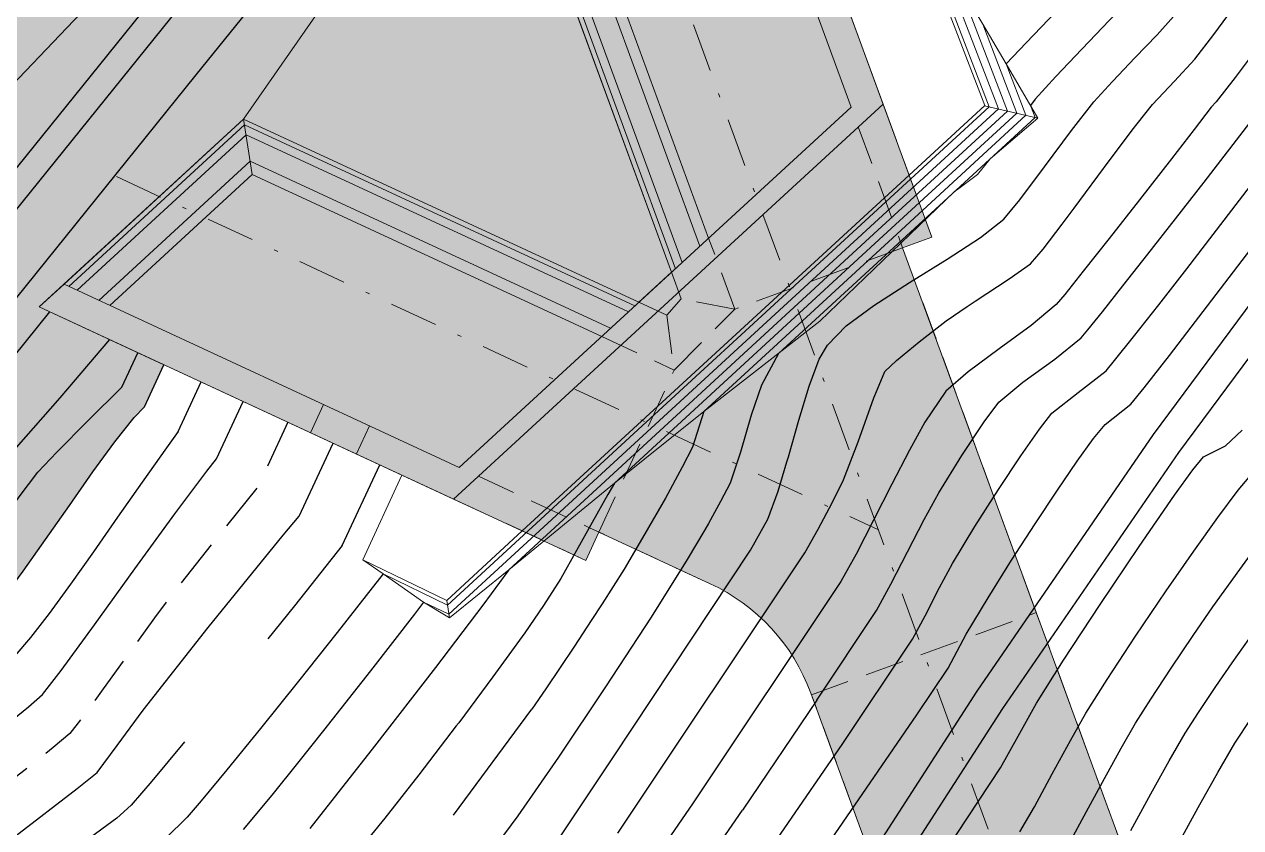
# Model space of a CAD drawing. Header units: millimetres. Extents: x -335 to 64136, y 248 to 109842.
# Drawn here: x -16.48 to 14.81, y 576.85 to 597.53 of the extents above; entities that cross this region are included whole.
import ezdxf

# ---------------------------------------------------------------- set-up
doc = ezdxf.new("R2010")
doc.units = ezdxf.units.MM
doc.header["$MEASUREMENT"] = 0
for name, pattern in [('NASCOSTA', [9.524999999999999, 6.35, -3.175]), ('TRATTEGGIATA', [0.75, 0.5, -0.25]), ('TRATTEGGIATA2', [0.375, 0.25, -0.125]), ('TRATTOPUNTO2', [0.5, 0.25, -0.125, 0, -0.125])]:
    doc.linetypes.add(name, pattern=pattern)
for name, color, linetype in [('colore lago', 131, 'Continuous'), ('curve livello 1m', 2, 'Continuous'), ('curve livello 5m', 7, 'Continuous'), ('curve livello di scavo 1 m', 2, 'Continuous'), ('LIN010CO', 2, 'Continuous'), ('LIN010TR', 2, 'NASCOSTA'), ('LIN018CO', 6, 'Continuous'), ('LIN025CO', 7, 'Continuous'), ('Strade', 7, 'Continuous'), ('TRATTCOLO-30', 253, 'Continuous'), ('TRATTCOLO-32', 255, 'Continuous')]:
    doc.layers.add(name, color=color, linetype=linetype)
doc.layers.add('Colori bordi', color=5, linetype='Continuous', plot=False)
doc.layers.add('no_plot', color=5, linetype='Continuous', plot=False)

# ---------------------------------------------------------------- blocks, each defined once
blk = doc.blocks.new('CONTORNO')
at = {"layer": 'Colori bordi', "lineweight": 0, "ltscale": 2, "flags": 128}
blk.add_lwpolyline([(-31.83024715010106, 118.9179519399622, 0.2781912939660241), (-69.07859010582615, 126.1408358634362), (-85.83009494427824, 120.004657439742), (-86.10525989600865, 120.7558459975553), (-102.9903825197835, 114.570722563818), (-98.15326363751956, 109.3137276651105), (-85.19983467704878, 114.0586477225297), (-84.42731888311391, 113.2190753062459), (-89.14397352362721, 103.0495060201356), (-84.30685464142152, 97.792511121399), (-77.78470810041472, 111.8548977488535), (-78.51044962687592, 112.1914972687373), (-77.18376179884945, 115.0519661426079, -0.1989123673796902), (-74.36765820678556, 117.6431476297439), (-67.47359293616319, 120.1632371078013, -0.2816447292015362), (-36.07444336033222, 114.4500518008281, 0.1755066773411139)], format="xyb", dxfattribs=at)

msp = doc.modelspace()

# ---------------------------------------------------------------- hatches: boundary and pattern name
at = {"layer": 'colore lago', "linetype": 'Continuous', "lineweight": 0}
msp.add_hatch(color=256, dxfattribs=at).paths.add_polyline_path([(-26.73370956759089, 576.8685119284216), (-27.30585705186303, 576.2745351561769), (-28.35532905192002, 575.7555968302347), (-28.58868455275723, 576.5970420441897), (-34.21806672951851, 572.1988866633344), (-30.53147881839021, 558.9054801112668), (-31.43052363158557, 558.2030693211289), (-41.18732241555762, 563.7232004753475), (-46.81662176417075, 559.325037465054), (-45.40270517452217, 558.5250374660116), (-46.96419451468745, 558.5250374660407), (-48.93714481897831, 557.4798288705513), (-49.8721058743692, 556.9845151622592), (-50.64522729298977, 556.5749391327133), (-51.14210203713509, 556.3117101237019), (-51.74524641718079, 555.992182718999), (-52.2824951897789, 555.2098279720537), (-52.85073892785357, 554.3148620821755), (-53.30220074747984, 553.5384914334734), (-53.54947731515921, 553.023973443547), (-53.6369404265576, 552.320548589794), (-53.72317907244786, 551.5535862948761), (-53.90602198628829, 551.0318793408385), (-54.22497215894754, 550.2588156495492), (-54.58434453865692, 549.4663143283849), (-54.84206585535202, 548.9980489354218), (-55.85490524979895, 548.0194331581458), (-57.28506571587121, 546.6449277201771), (-58.09324035036906, 545.8516344548423), (-58.80894428702658, 545.1440194054319), (-59.32647195932867, 544.6270471943296), (-59.54011780081845, 544.4056824438028), (-59.77607541895185, 543.8685758448134), (-60.23959573850215, 543.2604954897122), (-60.9478962987493, 542.431781748908), (-61.53022710891736, 541.8169622364383), (-61.91661018677468, 541.4574666442657), (-62.79601031875126, 541.0828094351616), (-63.86363215083901, 540.7435491092199), (-64.63226587665912, 540.3877597246917), (-64.91308499994983, 539.9451372505007), (-65.21794600384663, 539.4423339316288), (-65.92871977099338, 538.8455349130979), (-66.83402371020992, 538.2035650002379), (-67.55836865626105, 537.5993037859023), (-67.87961807062737, 537.1036771145461), (-68.14968323487909, 536.6151977402785), (-68.40434802523004, 536.1569168727308), (-68.77118813719488, 535.593326674252), (-69.30455886336921, 534.8080397325118), (-69.90709661954378, 533.9425510969902), (-70.48143782153846, 533.1383558171672), (-71.16370847358547, 532.2224949698009), (-71.96992403766552, 531.1707513731542), (-72.65821984459825, 530.2986481062414), (-73.40124560720932, 529.3926801753566), (-74.13911543037165, 528.511793549698), (-74.80092151879279, 527.7388080989347), (-75.31575607735493, 527.1565436928229), (-75.6127113108966, 526.8478202010899), (-76.49509454061689, 526.2864442895677), (-77.21889347248424, 525.799017679981), (-77.46003731511945, 525.1472533129433), (-78.07823761928074, 523.4243263242986), (-86.41015757244958, 525.1172947290195), (-87.59322551968279, 525.3576969204748), (-86.66465891522301, 530.7054867151035), (-86.1196607462777, 536.210491597916), (-85.92366160076989, 541.773495137955), (-86.09065378826989, 547.3164867761386), (-86.61265696209801, 552.86748927858), (-87.52266062420739, 558.3474850061191), (-88.80066050213708, 563.7714886071933), (-90.39564646405114, 569.0904888513339), (-92.36265696209801, 574.279484212662), (-94.67265452069176, 579.3454861047519), (-97.2866529337777, 584.2334865930331), (-100.2456525675668, 588.9534878137363), (-103.2406476847543, 593.1574901941074), (-106.6316541544808, 597.3134884240878), (-110.4076551310433, 601.38848537233), (-113.6096509806527, 604.4364895227206), (-117.4396822986461, 607.7234930533612), (-120.8576563726535, 610.3084867881132), (-125.4606565348519, 613.4164852502597), (-130.2766507975472, 616.2134823205722), (-135.2356504313363, 618.6854824426425), (-140.3696531168832, 620.8094906213535), (-145.6396573893441, 622.6024898889316), (-151.0116514078988, 624.0434841516269), (-156.4606565348519, 625.13848537233), (-161.9536527506722, 625.86748927858), (-167.3326581828011, 626.2244839074863), (-172.8896650187386, 626.2334865930331), (-178.4516462199105, 625.8864864709628), (-183.945649515809, 625.1444820764316), (-189.4026502482308, 624.0594906213535), (-192.616741657898, 623.1925402038048), (-195.2626508585969, 624.4324917200008), (-196.819628212296, 628.4959830218302), (-196.2285259160132, 629.2299647069756), (-195.7601793416404, 630.0858913746649), (-195.5550924614369, 630.8069850245972), (-195.7625358460506, 631.5697264427888), (-196.2644476986322, 632.5129448681416), (-196.7926679213858, 633.4869564917478), (-197.0790364165011, 634.3420775045977), (-196.9926290067094, 634.8379835632384), (-196.7855507507781, 635.7624570641653), (-196.1906162306556, 638.047034937759), (-195.3750442231546, 640.9780285219474), (-194.4748820392567, 644.1612657920357), (-193.6261769899872, 647.2025747234163), (-192.9649763864879, 649.7077832915254), (-192.7985436970927, 650.4521095634425), (-192.6145605108329, 651.3160612296067), (-192.4941304120736, 651.8266102628129), (-192.1969432427729, 652.4412765970062), (-191.824498359653, 653.1978825951826), (-191.3354196451989, 654.3390347290713), (-190.7733717321977, 655.7195557725079), (-190.1710362454766, 657.2342586517786), (-189.561094809979, 658.7779562930825), (-188.976229050663, 660.2454616227349), (-188.4491205924139, 661.5315875669637), (-188.0124510602188, 662.5311470520844), (-187.6844953442493, 663.1880100908327), (-187.0289080916997, 664.2267656249621), (-185.3304867695121, 667.1667320616705), (-183.3135247998004, 670.3261849764838), (-182.0150133208232, 672.3004955651866), (6.941865296335266, 672.3004955651866), (24.51941962838401, 640.4189187649915), (22.35258369267041, 637.7930210485517), (19.43992191426452, 633.9084481755142), (16.56166317066464, 629.2165235141163), (13.26785342511658, 624.197014602121), (9.661700638126888, 619.3412978154245), (7.511879312324993, 615.3179904949372), (2.552440219543598, 608.8890108639187), (2.032797816034247, 607.7760846369654), (1.513155412612207, 606.6631584100994), (1.184432030974961, 607.5605553386574), (0.6790224921126651, 608.9403017787279), (-4.577972406609376, 604.103182896464), (0.1669476508098455, 591.1497539359714), (-0.6726247654739268, 590.3772381420583), (-10.84219405158427, 595.0938927825644), (-16.09918895032087, 590.2567739003732), (-12.89175261327244, 588.7691622761647), (-13.38813079263554, 587.6900720106366), (-13.659504927157, 587.4096183455711), (-14.15257550228915, 586.7878104749414), (-14.7198435977777, 586.0101163143279), (-15.32596338947832, 585.1478977090608), (-15.93558905327581, 584.2725165045574), (-16.51337476505495, 583.4553345462207), (-17.02397470068598, 582.7677136794243), (-17.43204303609735, 582.2810157496003), (-17.97068608758917, 581.8397765809657), (-18.69236869044897, 581.2545779064692), (-19.31936789915261, 580.7078887087571), (-20.03850833754467, 580.0721125455618), (-20.42828078132942, 579.739669682998), (-21.07225620825255, 579.438653404113), (-21.91495057308993, 579.140584304392), (-23.82434812745549, 578.5421725866488), (-24.70498363209543, 578.2362838847782), (-25.4121942920471, 577.9222349356439)])
at = {"layer": 'TRATTCOLO-30', "linetype": 'Continuous', "lineweight": 0}
h = msp.add_hatch(color=256, dxfattribs=at)
h.dxf.hatch_style = 1
h.paths.add_polyline_path([(-33.22158402287522, 551.6333235347863), (-32.82764517475215, 552.3296080915186), (-32.71078915939205, 552.263494139044, -0.1419504759836536), (-29.20962739270243, 548.680931246259), (-28.90768498316237, 548.1174156004142), (-25.12303016205323, 549.5815583590754), (-25.7571435889119, 551.8680975076438), (-43.50727787976274, 561.9106402985797), (-46.13432562179577, 559.858165657484), (-46.81667497725056, 559.325055913783), (-36.58884308511978, 553.538427049252)])
h.paths.add_polyline_path([(-25.7571435889119, 551.8680975076438), (-27.52197584362938, 558.231877030719), (-31.89804530554164, 574.0114737367564), (-34.21803711462479, 572.1988974826688), (-30.53144920349649, 558.9054909306158), (-31.4304940167064, 558.2030801404778), (-41.1872928006639, 563.723211294682), (-43.50727787976274, 561.9106402985797)])
h.paths.add_polyline_path([(-25.12303016205323, 549.5815583590754), (-22.23647742318343, 550.6982586897227), (-24.55399861601535, 559.0549701401485), (-23.7830942533771, 559.2687608410067), (-28.58865493789261, 576.5970528635387), (-31.89804530554164, 574.0114737367564), (-27.52197584362938, 558.231877030719)])
edge = h.paths.add_edge_path()
edge.add_line((3.751477181517942, 580.3175882615194), (9.181076194770242, 583.4042726033238))
edge.add_line((9.181076194770242, 583.4042726033383), (6.112986983090479, 591.7800250226298))
edge.add_line((6.112986983090479, 591.7800250226298), (6.86417554072915, 592.0551899743166))
edge.add_line((6.86417554072915, 592.0551899743166), (0.6790521069918327, 608.9403125980623))
edge.add_line((0.6790521069918327, 608.9403125980623), (-4.577942791715657, 604.1031937157984))
edge.add_line((-4.577942791715657, 604.103193715813), (0.1669772657035651, 591.1497647553495))
edge.add_line((0.1669772657035651, 591.1497647553349), (-0.6725951505802072, 590.3772489614073))
edge.add_line((-0.6725951505802072, 590.3772489614073), (-10.84216443669055, 595.0939036019279))
edge.add_line((-10.84216443669055, 595.0939036019133), (-16.09915933542715, 590.2567847197076))
edge.add_line((-16.09915933542715, 590.2567847197076), (-2.036772707972602, 583.7346381786936))
edge.add_line((-2.036772707972602, 583.7346381787081), (-1.700173188088854, 584.4603797051693))
edge.add_line((-1.700173188088854, 584.4603797051693), (1.160295685781705, 583.1336918771428))
edge.add_arc((-0.9434513372695505, 578.5978073145395), 5.000000030219407, 20.118090584624213, 65.11809058464382, ccw=False)
h = msp.add_hatch(color=256, dxfattribs=at)
h.dxf.hatch_style = 1
h.paths.add_polyline_path([(-14.44238406862195, 529.653770317427, 0.03034880085433854), (-10.53640105726726, 530.8392430928959), (-11.03403354009851, 533.9464008715165, -0.03537882023306637), (-15.15651144445354, 532.6498380888531), (-21.42270216981768, 531.1562710729502), (-20.7085793753219, 528.1602022095628)])
h.paths.add_polyline_path([(-13.72826584246712, 526.6577003650907, 0.02617885502149471), (-10.04058716373464, 527.7434403686509), (-10.53640105726726, 530.8392430928959, -0.03034880085433829), (-14.44238406862195, 529.653770317427), (-20.7085793753219, 528.1602022095628), (-19.99445658079702, 525.1641333461027)])
h.paths.add_polyline_path([(1.887609067692495, 534.6958420129683), (-0.3785102427070228, 536.808495490988, -0.08819836901542338), (-10.53640105726726, 530.8392430928959), (-10.04058716373464, 527.7434403686509, 0.09480157058716344)])
h.paths.add_polyline_path([(-0.3785102427070228, 536.808495490988), (-2.647337936214797, 538.923673935338, -0.08025282612177649), (-11.03403354009851, 533.9464008715165), (-10.53640105726726, 530.8392430928959, 0.08819836901542338)])
h.paths.add_polyline_path([(-0.3785102427070228, 536.808495490988, 0.01736280569469875), (1.34402678982525, 538.3874975752567, 0.03970356401890993), (-1.042273616156933, 540.4761874074045), (-2.647337936273004, 538.9236739353962)])
h.paths.add_polyline_path([(1.284751381942726, 538.4480721040325), (1.344154868594444, 538.3876234388315, 0.01556612707098306), (2.792023439891011, 539.9018826161644), (0.5579913372051237, 542.0240586470625), (-1.042273616156933, 540.4761874074045, -0.03864254143483101)])
h.paths.add_polyline_path([(3.456753077581482, 536.2378549819566), (5.025891476339268, 537.7798624368313), (2.792023439891011, 539.9018826161644, -0.01556612707097114), (1.344154868594444, 538.3876234388315)])
h.paths.add_polyline_path([(1.887609067692495, 534.6958420129538), (3.456753077581482, 536.2378549819566), (1.344154868594444, 538.3876234388315, -0.0173641399688877), (-0.3785102427070228, 536.808495490988)])
h.paths.add_polyline_path([(14.20769818761556, 557.8455510286892), (11.1584215374599, 558.2835672024974, -0.1535560179779935), (2.792023439891011, 539.9018826161644), (5.025891476339268, 537.7798624368313, 0.1537189922983533)])
h.paths.add_polyline_path([(11.1584215374599, 558.2835672024974), (8.109020462710134, 558.7216012493752, -0.1533601516960375), (0.5579913372051237, 542.0240586470625), (2.792023439891011, 539.9018826161644, 0.1535560179779935)])
h.paths.add_polyline_path([(11.1584215374599, 558.2835672024974, 0.1189367104971979), (9.356704020610152, 573.9688214173236), (6.660087493596905, 581.3304692834661), (6.465890792357925, 581.8606179779615), (3.751087174721135, 580.3172734699781), (6.271176644178297, 573.4232082229007, -0.1229729952799339), (8.109020462710134, 558.7216012493752)])
h.paths.add_polyline_path([(14.20769818761556, 557.8455510286892, 0.1193677447346973), (12.24877539982782, 575.02820539252), (9.180686187973436, 583.4039578117824), (6.465890792357925, 581.8606179779615), (6.660087493596905, 581.3304692834661), (9.356704020610152, 573.9688214173236, -0.1189367104971977), (11.1584215374599, 558.2835672024974)])

# ---------------------------------------------------------------- linework, layer by layer
at = {"layer": 'Colori bordi', "linetype": 'Continuous', "lineweight": 0, "flags": 128}
msp.add_lwpolyline([(16.56166317066464, 629.2165235141163), (13.26785342511658, 624.197014602121), (9.661700638126888, 619.3412978154245), (7.511879312324993, 615.3179904949372), (2.552440219543598, 608.8890108639187), (2.032797816034247, 607.7760846369654), (1.513155412612207, 606.6631584100994), (1.184432030974961, 607.5605553386574), (0.6790224921126651, 608.9403017787279), (-4.577972406609376, 604.103182896464), (0.1669476508098455, 591.1497539359714), (-0.6726247654739268, 590.3772381420583), (-10.84219405158427, 595.0938927825644), (-16.09918895032087, 590.2567739003732), (-12.89175261327244, 588.7691622761647), (-13.38813079263554, 587.6900720106366), (-13.659504927157, 587.4096183455711), (-14.15257550228915, 586.7878104749414), (-14.7198435977777, 586.0101163143279), (-15.32596338947832, 585.1478977090608), (-15.93558905327581, 584.2725165045574), (-16.51337476505495, 583.4553345462207)], dxfattribs=at)
at = {"layer": 'curve livello 1m', "color": 152, "linetype": 'TRATTEGGIATA2', "ltscale": 5, "flags": 128}
msp.add_lwpolyline([(-9.70447684580057, 587.2908954623142), (-10.48137576886865, 585.6158253059418), (-11.50292668558603, 584.3560152148873), (-12.60911948813072, 582.9552906343176), (-13.13469817065987, 582.2508671903213), (-13.79151143765256, 581.3454291829419), (-14.45606611580359, 580.4244280256987), (-15.00486903196787, 579.6733151321985), (-15.31442701295663, 579.2775419160478), (-15.74459658697077, 578.9128207882475), (-16.49604549615532, 578.3152049810612), (-17.45237104887264, 577.5829575477562), (-18.4449016353762, 576.8399660201555), (-19.31406360773025, 576.2043930679372), (-19.90028331808634, 575.7944013608374), (-20.61748118919849, 575.350650433729), (-21.71593947544233, 574.7024603212355), (-22.64195852913025, 574.1697519529132), (-25.60643383000632, 572.5605194662946), (-27.33621974219631, 572.0808073768437)], dxfattribs=at)
at = {"layer": 'curve livello 5m', "color": 2}
for p, q in [((-13.38812658627347, 587.6900643812712), (-12.89174840692493, 588.7691546467993)), ((-8.303652351257085, 584.1168329596564), (-7.340119336033865, 586.1943044950474)), ((-5.443286493857784, 577.1767700226644), (-3.424245583199706, 579.906649289276)), ((3.902321758912251, 580.1364077679189), (1.995271172068271, 577.3055522379161))]:
    msp.add_line(p, q, dxfattribs=at)
at = {"layer": 'curve livello 5m', "color": 2, "flags": 128}
for points in [[(-33.000536850174, 577.6874139144218), (-31.79134998750004, 579.1841850198705), (-23.20061387776576, 585.7596714363333), (-5.675836723051077, 607.4964885678507)], [(10.30509621642642, 598.1182507632345), (10.06001668874461, 597.8629196653362), (9.287574592948033, 597.0591548369719), (8.77656348892134, 596.516593352573)], [(3.902321758912251, 580.1364077679189), (5.442779108401112, 582.444896089133), (5.812544701998661, 583.1187979311233), (6.239249749035764, 583.9522333074581), (6.667188222650395, 584.7883125517126), (7.040654095965976, 585.4701459974037), (7.040654095965976, 585.4701459974037), (7.635573778795617, 586.432929543096), (8.208573824216103, 587.2984421970921), (8.587754218591101, 587.807030163154), (8.587754218591101, 587.807030163154), (9.204073264655847, 588.3190240672718), (10.03030978166436, 588.9171255914423), (10.70596390288785, 589.4651440299656), (10.70596390288785, 589.4651440299656), (10.87888911660349, 589.6706275471531), (11.25258135210544, 590.1349027035337), (11.78302912450391, 590.8023741111263), (12.42622094898189, 591.6174463820078), (13.13814534059139, 592.5245241282262), (13.87479081448629, 593.4680119618295), (13.87479081448629, 593.4680119618295), (15.12829669483409, 595.105076653055)], [(-17.16895319732492, 582.5947870183752), (-17.02397049430937, 582.7677060500589), (-16.51337055867833, 583.4553269168553), (-15.93558484689919, 584.272508875192), (-15.3259591831017, 585.1478900796953), (-14.71983939140108, 586.0101086849625), (-14.15257129591254, 586.7878028455759), (-13.65950072078039, 587.4096107162056), (-13.3881308743882, 587.6900680899723)], [(0.9993759207857806, 587.5671692874619), (0.705587891526477, 586.6514704319868), (0.4452125892269692, 586.13055612326), (0.01032726315253285, 585.3352904512446), (-0.5166248754400726, 584.4129009980986), (-1.053200615279536, 583.510615346009), (-1.053200615279536, 583.510615346009), (-1.61734687465713, 582.6142256474138), (-1.899231652686183, 582.1822520853182)], [(9.132273404756518, 576.7442916875459), (9.132273404756518, 576.7442916875459), (9.506105287916682, 577.3933842057756), (9.96432487899375, 578.2380289881419), (10.431215922886, 579.0998303059475), (10.83106216444804, 579.8003924306411), (10.83106216444804, 579.8003924306411), (11.37723274882529, 580.6652901579525), (12.10761958277664, 581.7795829903496), (12.89235504121399, 582.9476408670469), (13.60157149909293, 583.973833727259), (13.60157149909293, 583.973833727259), (14.2216957149206, 584.835053937031), (14.74982364040562, 585.5397748141129), (15.02751689791268, 585.8765800953713)], [(-8.303652351286189, 584.116832959671), (-9.537090016791524, 582.5654735004807), (-10.21921390388223, 581.7162174257262)], [(-1.899207231531079, 582.1822737555356), (-2.328467697764324, 581.5244547205673), (-3.06270449799257, 580.4286251464962), (-3.424245583199706, 579.906649289276)], [(-12.36434866800909, 579.0665190190791), (-13.20231926688638, 578.0507175704859), (-13.73525921380559, 577.4321222385786), (-13.73525921380559, 577.4321222385786), (-14.10618769936326, 577.0954956813819), (-19.33896183746464, 573.2609667791855), (-21.7802546064492, 571.4532142154801), (-22.00658847185031, 571.3214597781059), (-22.10484837586472, 571.2700690503568), (-22.1397907665675, 571.0916965757222), (-22.3041794967582, 570.8476127200572), (-22.67826125203345, 570.3512298317089), (-23.2248422290001, 569.6494688928376), (-23.90672862425043, 568.7892508856473), (-24.04175011148681, 568.6210354784432)], [(1.102139635447486, 576.0050526895664), (1.995271172068271, 577.3055522379161)]]:
    msp.add_lwpolyline(points, dxfattribs=at)
at = {"layer": 'curve livello di scavo 1 m', "linetype": 'Continuous', "lineweight": 0}
for p, q in [((8.225288375760385, 595.4389682988274), (5.980194747869348, 601.3059675132115)), ((6.280226398957268, 593.6492583606903), (8.225288375760385, 595.4389682988274)), ((-3.671196675787257, 584.4926551326805), (6.280226398957268, 593.6492583606903)), ((-7.778548580362155, 583.7514439960958), (-6.768507889792716, 585.9291906338055))]:
    msp.add_line(p, q, dxfattribs=at)
at = {"layer": 'curve livello di scavo 1 m', "linetype": 'Continuous', "lineweight": 0, "flags": 128}
msp.add_lwpolyline([(-7.778548580376707, 583.7514439960958), (-5.615253349126476, 582.7038702044536), (-3.671196675772705, 584.4926551326951)], dxfattribs=at)
at = {"layer": 'LIN010CO', "linetype": 'Continuous', "lineweight": 0}
for p, q in [((0.2669492479756741, 591.241756908961), (-4.431231441966418, 604.067589393673)), ((0.4373245792806415, 591.398524367936), (-4.181221680628994, 604.0069582619342)), ((0.8936610625672188, 591.8184132706826), (-3.511590845723447, 603.844562701315)), ((-15.33869918434419, 590.7859091018488), (-10.81891317905746, 594.9446999416848)), ((-10.84218984520766, 595.0938851531989), (-10.61970164804433, 593.6679099504852)), ((-10.81891317907201, 594.9446999416848), (-0.772617949639141, 590.2852199106144)), ((-15.12866512102545, 590.6884951296831), (-10.77925444707279, 594.6905185105295)), ((-10.77925444707279, 594.690518510544), (-0.9429932809732122, 590.1284524515811)), ((-14.56610594567672, 590.427579719182), (-10.67303175534533, 594.009714196947)), ((-10.67303175535989, 594.009714196947), (-1.399329764594484, 589.7085635484998))]:
    msp.add_line(p, q, dxfattribs=at)
at = {"layer": 'LIN010TR', "linetype": 'TRATTOPUNTO2', "lineweight": 0, "ltscale": 5}
msp.add_line((-14.11262460917413, 593.6124028491774), (5.492359457318628, 584.5195950347277), dxfattribs=at)
at = {"layer": 'LIN010TR', "linetype": 'TRATTOPUNTO2', "lineweight": 0, "ltscale": 5, "flags": 128}
msp.add_lwpolyline([(-2.845633745776183, 607.2819601160461), (6.660447523608411, 581.3307645374314), (9.357064050636211, 573.9691166712307, -0.448954292473764), (-14.44202403859589, 529.6540655714068), (-66.87892423399961, 517.1555592251405)], format="xyb", dxfattribs=at)
at = {"layer": 'LIN018CO', "color": 2, "lineweight": 0}
for p, q in [((7.573713945224256, 598.5407235741166), (8.173417750628971, 597.5331557852785)), ((8.173417750628971, 597.5331557852785), (8.77656348892134, 596.516593352573)), ((8.77656348892134, 596.516593352573), (9.591258208805186, 595.1182047741183)), ((9.591258208805186, 595.1182047741183), (8.22297867055687, 595.4368430697084)), ((9.591258208805186, 595.1182047741183), (8.362508654739315, 594.0704266299888)), ((7.457179100819587, 593.2374057189606), (3.984389847318482, 589.89114855604)), ((0.9993759207857806, 587.5671692874619), (3.984389847478553, 589.8911485560982)), ((-1.301919905425791, 585.7214600986497), (0.9993759207857806, 587.5671692874619)), ((-4.018404064613321, 583.4937236559215), (-1.301919905425791, 585.7214600986497)), ((-5.548968799325564, 582.2544370133999), (-5.615253349097372, 582.703870204439))]:
    msp.add_line(p, q, dxfattribs=at)
at = {"layer": 'LIN018CO', "color": 2, "flags": 128}
for points in [[(-32.13921710969652, 577.6874139144218), (-31.3205112891016, 578.7008347958197), (-22.72950751264642, 585.2765260886533), (-4.815206238549479, 607.4964885678507)], [(-12.06050490858678, 596.2314439177878), (-8.968873560429245, 600.0661417664248)], [(-15.15213625674431, 592.3967460691508), (-12.06050490858678, 596.2314439177878)], [(-18.24376760490185, 588.5620482205284), (-15.15213625674431, 592.3967460691508)]]:
    msp.add_lwpolyline(points, dxfattribs=at)
at = {"layer": 'LIN018CO', "color": 2, "lineweight": 0, "flags": 128}
for points in [[(8.362508654739315, 594.0704266299888), (8.036240851651485, 593.663325059724), (8.036240851651485, 593.663325059724), (7.523466281388494, 593.2796347704586), (7.457179100819587, 593.2374057189606)], [(-7.778548580362155, 583.7514439960812), (-7.253444809510881, 583.3860550325496), (-6.212689289387242, 582.6598542384907), (-5.548968799325564, 582.2544370133999), (-4.018404064613321, 583.4937236559215)]]:
    msp.add_lwpolyline(points, dxfattribs=at)
at = {"layer": 'LIN025CO', "linetype": 'Continuous', "lineweight": 0}
for p, q in [((0.6790266984601772, 608.9402941493624), (5.610094504372057, 595.4786897913307)), ((0.04181519561035429, 608.3539767090713), (4.786735253044128, 595.400547748535)), ((-10.84218984522221, 595.0938851531989), (-4.577968200247312, 604.1031752670985)), ((0.1669518571719095, 591.149746306606), (-4.577968200247312, 604.1031752670985)), ((1.122769111548507, 592.0292224670573), (-3.17539634960184, 603.7630304736247)), ((5.610094504372057, 595.4786897913307), (-5.438654853060768, 585.3124036961688)), ((-5.292403954969529, 586.1264290707929), (4.786735253029576, 595.400547748535)), ((-15.4619732420403, 590.8430837103822), (-10.84218984522221, 595.0938851531989)), ((-10.84218984522221, 595.0938851531989), (-0.6726205591118628, 590.3772305126929)), ((-14.28366778956905, 590.2965846689201), (-10.61970164804433, 593.6679099504852)), ((-10.61970164804433, 593.6679099504852), (-1.628437813415701, 589.4977543523289)), ((-16.09918474394425, 590.2567662710078), (-15.46197324105077, 590.8430837112408)), ((-15.46197324106532, 590.8430837112553), (-5.292403954969529, 586.1264290707929)), ((-16.0991847439588, 590.2567662710078), (-5.438654853060768, 585.3124036961688)), ((-9.122984797447032, 587.0211989696706), (-8.786385277621491, 587.7469404961464)), ((-7.940806042563679, 586.4729034860372), (-7.604206522723587, 587.198645012513))]:
    msp.add_line(p, q, dxfattribs=at)
at = {"layer": 'LIN025CO', "linetype": 'TRATTEGGIATA', "lineweight": 0, "ltscale": 2}
for p, q in [((5.610094504372057, 595.4786897913307), (6.864150132212046, 592.0551715256167)), ((4.972883001580442, 594.8923723511268), (6.112961574384201, 591.7800065738427)), ((1.793627367208785, 590.1978081013528), (1.122769111533955, 592.0292224670281)), ((6.112961574384201, 591.7800065738572), (6.864150132197494, 592.0551715255876)), ((6.112961574398753, 591.7800065738427), (1.793627367194233, 590.1978081013674)), ((6.112961574384201, 591.7800065738572), (9.552523471079724, 582.3901496016204)), ((0.4185640997305313, 590.4628556383848), (0.1669518572010134, 591.149746306635)), ((-0.6726205590973109, 590.377230512722), (0.04330398995017504, 590.0451841151241)), ((0.04330398995017504, 590.0451841151241), (0.4185640997450832, 590.4628556384139)), ((1.793627367208785, 590.1978081013674), (0.4185640997450832, 590.4628556383993)), ((0.04330398995017504, 590.0451841151241), (0.2352486424491076, 588.633375033636)), ((0.2352486424491076, 588.633375033636), (1.793627367194233, 590.1978081013674)), ((-1.628437813415701, 589.4977543523144), (0.2352486424491076, 588.633375033636)), ((-1.700198596605958, 584.4603612564404), (0.2352486424491076, 588.633375033636)), ((-4.80144335016729, 585.8987211364308), (-1.927633435174982, 584.5658457225379)), ((-5.438654853031665, 585.3124036961979), (-2.036798116460602, 583.7346197299792)), ((-2.036798116504258, 583.7346197299937), (-1.70019859662051, 584.4603612564404)), ((1.160270277250049, 583.1336734284284), (-1.927633435160431, 584.5658457225525)), ((3.768371871730153, 580.2712824622738), (9.552523471065172, 582.3901496016349)), ((9.552523471065172, 582.3901496016349), (12.24913999807842, 575.0285017354051))]:
    msp.add_line(p, q, dxfattribs=at)
at = {"layer": 'LIN025CO', "linetype": 'TRATTEGGIATA', "lineweight": 0, "ltscale": 2, "flags": 128}
msp.add_lwpolyline([(0.5583559553336386, 542.0243550118337, 0.2816447289336477), (6.271541242443448, 573.4235045657422), (3.751451764386104, 580.3175698363646, 3.196139412480377e-13)], format="xyb", dxfattribs=at)
at = {"layer": 'LIN025CO', "linetype": 'TRATTEGGIATA', "lineweight": 0, "ltscale": 2}
msp.add_arc((-0.9434767216886826, 578.5977888879877), 4.999999999975651, 20.11809072795771, 65.11809072772326, dxfattribs=at)
at = {"layer": 'no_plot', "linetype": 'Continuous', "lineweight": 0}
for p, q in [((8.342936595246385, 595.411328852513), (6.335554226519264, 600.6571282409875)), ((8.578233034145626, 595.3560499598404), (6.975089037790269, 599.5454719288989)), ((8.813529473103074, 595.3007710671825), (7.573713945238808, 598.5407235741166)), ((9.04882591204597, 595.24549217451), (8.173417750628971, 597.5331557852785)), ((9.284122350988866, 595.190213281852), (8.77656348892134, 596.516593352573)), ((-1.101193650378889, 586.44971877894), (8.578233034145626, 595.3560499598404)), ((-0.8002133729175398, 586.9984419835835), (8.342936595246385, 595.411328852513)), ((5.477703824304001, 592.2313777076213), (8.813529473103074, 595.3007710671825)), ((5.61312549495716, 592.084201041276), (9.04882591204597, 595.24549217451)), ((9.519418789902659, 595.1349343891941), (9.400573918842667, 595.4455061874048)), ((5.748547165610319, 591.9370243749161), (9.284122350988866, 595.190213281852)), ((5.883968836263477, 591.7898477085562), (9.519418789902659, 595.1349343891941))]:
    msp.add_line(p, q, dxfattribs=at)
at = {"layer": 'no_plot'}
for p, q in [((-13.97194560206907, 588.1949940795473), (-13.56156450687621, 589.07981590758)), ((-12.52918173497955, 587.0519052418983), (-11.93790289967791, 588.326760312151)), ((-11.53751200891628, 586.3494741999327), (-10.85367470997215, 587.8238943815975)), ((-9.41156006440059, 584.8755521434812), (-8.541492749137149, 586.7515024770416))]:
    msp.add_line(p, q, dxfattribs=at)
at = {"layer": 'no_plot', "flags": 128}
for points in [[(14.04980790849305, 600.9877187819382), (13.59497422361102, 600.2909895847713), (13.03112875024027, 599.4915843475189), (12.52742513040658, 598.8293246413102), (12.52742513040658, 598.8293246413102), (12.0612962732551, 598.3013801711074), (11.42498122117769, 597.628838008897), (10.91090620667029, 597.0947287118049)], [(11.51747716004257, 596.0692153231228), (12.09016013443699, 596.6674490101157), (12.66183630573443, 597.2658276414602), (13.07966872843036, 597.73313481729), (13.57730450134778, 598.3790783196907), (14.15338020195423, 599.1759594610937), (14.71074388321659, 599.9860387739479), (15.15224359815994, 600.6715767907606)], [(12.15030712984964, 594.9750804627708), (12.54194516752551, 595.466799055999), (13.10522422789592, 596.0697098678081), (13.63191232645414, 596.6369449932552), (14.12382890458622, 597.2700208969343), (14.69501029683971, 598.0476515848002), (15.28251009617753, 598.8805933014244), (15.82338189554804, 599.6796022914511), (16.25467928782683, 600.355434799583)], [(-14.14417448901867, 598.7486992526553), (-15.20632452852504, 597.6284096137258), (-17.17005356734506, 595.5851038839044), (-19.14093964960256, 593.5621625770889), (-19.14093964960256, 593.5621625770889), (-19.34137142280878, 593.3651373862974), (-20.18588614823301, 592.1778001807559), (-21.3401642454125, 590.5461554012015), (-21.3401642454125, 590.5461554012015), (-21.59795359223853, 590.194553632771), (-22.11677880924316, 589.6520155663472), (-22.71480770214174, 589.0717529925621), (-23.38088775302521, 588.4590378595037), (-24.10386644388262, 587.819142115304), (-24.87259125680492, 587.1573377080656), (-25.67590967382483, 586.4788965859204), (-26.50266917694597, 585.7890906969858), (-27.34171724827382, 585.0931919893644), (-28.18190136979746, 584.3964724112172), (-29.01206902360781, 583.7042039106179), (-29.82106769170849, 583.0216584356838), (-30.31777767161901, 582.5947384601911)], [(15.23397794266867, 596.9210407061489), (14.67136399552629, 596.1639281536497), (14.18415592447792, 595.5407551692203), (14.18415592447792, 595.5407551692203), (14.0519836007291, 595.3988601530452), (13.61068989743882, 594.8242598596132), (13.03415533127492, 594.0701693037861), (13.03415533127492, 594.0701693037861), (12.20692908271968, 593.0114060826324), (11.4252414065989, 592.0170720271578), (10.76033253877478, 591.1771579331123), (10.28344271509496, 590.5816545963041), (10.06581217136346, 590.3205528125416), (10.06581217136346, 590.3205528125416), (9.42304905832799, 589.7819430559337), (8.598423397342515, 589.1797696650626), (7.796212563727124, 588.5912051508365), (7.220693932816459, 588.0934220241923), (7.220693932816459, 588.0934220241923), (6.688757488314252, 587.2899356588766), (6.291762059844871, 586.5734873487252), (5.837797650484674, 585.6958718159892), (5.365557526659643, 584.76606422903), (4.913734954853965, 583.893039756296), (4.521023201391756, 583.1857735662795), (4.521023201391756, 583.1857735662795), (0.7066467607649543, 577.4696507091883), (-2.241968301401982, 573.1761369327303)], [(10.91090319379811, 597.0947338055864), (10.72115965597851, 596.897595674485), (10.05255703578524, 596.193573575745), (9.521853042300165, 595.6026692325265), (9.521853042300165, 595.6026692325265), (9.400573918842667, 595.4455061874048)], [(3.13616647390819, 586.2719098914547), (3.17525115271502, 586.4017059412597), (3.442846004515843, 587.3405059015511), (3.707276842483509, 588.2149364134982), (3.964947429281267, 588.9090466635114), (4.180527718707992, 589.2757716912181), (4.65653276702443, 589.7672835234714), (5.373835622725267, 590.2933406937825), (6.291175375211708, 590.8850905508459), (7.255982273388611, 591.4884603103872), (8.115686566131728, 592.0493771880735), (8.717718502229502, 592.5137683996452), (9.128034916822173, 593.0109478981628), (9.764388408205662, 593.8647645457256), (10.45595018993419, 594.7983236027228), (11.03189147551831, 595.5347303295728), (11.50128250280915, 596.0523064383904), (11.51747416383233, 596.06922050343)], [(10.52250554879657, 592.7965182557107), (10.82061316994015, 593.1989152131007), (11.4527143474109, 594.0553000708185), (12.04939937431419, 594.8483979147438), (12.15030326698553, 594.9750871414888)], [(-0.8844188769150492, 571.0719210598488), (4.555623819381537, 578.993232512368), (6.36453501542502, 581.7040186120009), (6.691637446055495, 582.3098974788898), (7.062626788246519, 583.0384295751444), (7.392550703617701, 583.6503563359308), (7.972137620148089, 584.6023273115732), (8.579651789680895, 585.5582277632072), (9.153598881034952, 586.4251709236576), (9.632484563029095, 587.1102700256613), (9.954814504380295, 587.5206383021011), (10.62854276456284, 588.051876926869), (11.34611563441223, 588.609735247375), (11.56774686253567, 588.8782119527912), (12.05356309395512, 589.488066480031), (12.70599979189802, 590.316055128367), (13.42749241956272, 591.2389341969845), (16.13517553156936, 594.7751381248543)], [(-0.2056441646715825, 570.0198131233935), (6.480112348697105, 579.755023413936), (7.286290922434375, 580.9631411348689), (7.744447311254874, 581.8305666744579), (8.314726709489435, 582.7737210084904), (8.917415753035414, 583.738579490733), (9.521224988754796, 584.6778796159067), (10.09486496350956, 585.5443588787764), (10.60704622411805, 586.2907547740922), (11.02647931739858, 586.8698047966043), (11.32187479016949, 587.2342464410629), (11.98626736593661, 587.7543264647991), (12.32409706340633, 588.1737588489648), (12.98019402463916, 589.0098564321395), (17.14205436830463, 594.4451995966535)], [(7.775366517408941, 590.2687929673573), (7.98033425303521, 590.4084478991006), (8.857516725124981, 590.9804057273593), (9.39921141158203, 591.3642193689318), (9.725130989564889, 591.7419613585678), (10.22184944257543, 592.39066828917), (10.52253534311541, 592.7965455056999)], [(5.466465332821201, 588.1443055751895), (5.655356652743023, 588.5973285521193), (5.952220987644353, 588.8779803085215), (6.537270680316681, 589.3606772595829), (7.234990823009241, 589.9006103199952), (7.775377885379669, 590.2688034801556)], [(-21.0911823922076, 583.5963340586038), (-15.82419733806518, 590.1292268848645)], [(-28.03060250573679, 577.391146134252), (-27.69762451402556, 577.6933472712715), (-27.04460152461314, 578.2577994832552), (-26.32835415980725, 578.8364713016797), (-25.59276309973274, 579.4012286505474), (-24.95550143507779, 579.863997827664), (-24.53424225651605, 580.1367051307623), (-23.71400015874013, 580.4329092910064), (-22.93038713166669, 580.7215642642275), (-22.36474144412267, 581.196193132391), (-21.23446978483179, 582.1921905529614), (-19.95014885511836, 583.3273143137792), (-18.92235535632125, 584.2193222026851), (-18.84376986838532, 584.2833240092602), (-18.60853959509467, 584.6031094044899), (-18.19292163287236, 585.0257660261575), (-17.71166135554148, 585.5106172543908), (-16.68786349533246, 586.6420632822426), (-15.56488753068032, 587.9217162497387), (-14.28795599566428, 589.4167168804868)], [(2.918997436775783, 589.0616884811186), (2.916447527254888, 589.0577552375778), (2.484826540661118, 588.2464140130485), (2.484826540661118, 588.2464140130485), (2.21900353817847, 587.4710853531594), (1.945748056211698, 586.5202503598864), (1.67527112406907, 585.7231356810241), (1.67527112406907, 585.7231356810241), (1.430837334846103, 585.2450770894518), (1.118353574012247, 584.6870417113257)], [(-27.6751862708922, 576.857954205321), (-27.25292043312282, 577.2491469547256), (-26.65589166438502, 577.7700548667069), (-26.00898889731678, 578.2880695820365), (-25.38577653063174, 578.7545196437147), (-24.9732182742743, 579.0294700332031), (-24.22529738881047, 579.33866676911), (-23.28866194124629, 579.637793594449), (-22.37083305495679, 579.9330444205859), (-21.67933185330247, 580.23061315893), (-21.27401606983102, 580.5707104597402), (-20.46411518477606, 581.2843965774389), (-19.54382965070607, 582.0977742561097), (-18.80735992018953, 582.736946239909), (-18.13790434904575, 583.2821660647476), (-17.7218129958207, 583.8066922096348), (-17.18205410937725, 584.5710006645402), (-16.61924929499281, 585.371940318453), (-16.1340201579448, 586.0063600603478), (-15.64728093841467, 586.5221649945031), (-14.85001555542175, 587.322954866702), (-13.97194965196894, 588.1949975821642)], [(-1.217841768536061, 576.7078598076057), (3.5992672943824, 583.9266510434115), (3.943869260182794, 584.5367621037165), (4.311782093528848, 585.2333299041072), (4.592631944469133, 585.8073841044695), (4.967636491724363, 586.7811849996085), (5.373285143635542, 587.9208001320819), (5.466483624331261, 588.1443204780096)], [(-12.52918809744068, 587.0519099689279), (-12.82974840547894, 586.6344527631461), (-13.45258449197053, 585.7489835312751), (-14.08303168040646, 584.8437687097337), (-14.70328251819654, 583.9547608533192), (-15.29552955267781, 583.117912516858), (-15.84196533127459, 582.369176255206), (-16.32478240138215, 581.7445046232185), (-16.72617331039572, 581.2798501757077), (-16.72617331039572, 581.2798501757077), (-17.14821107866072, 580.9287712873063), (-17.91635104389633, 580.3112297202622), (-18.57736904794064, 579.7721943143276), (-18.57736904794064, 579.7721943143276), (-19.17722129660314, 579.2487109483498), (-19.79416663265209, 578.9458782197487), (-20.57831507208238, 578.6457883416022), (-21.47710767612506, 578.3468725800792), (-22.43798550605487, 578.0475622013635), (-23.40838962314655, 577.746288471624), (-24.33576108861661, 577.4414826570444), (-25.16754096375433, 577.1315760238083), (-25.85117030980535, 576.8149998380848)], [(-7.234176846570961, 559.3221728489023), (-6.940893411840705, 559.4620637096684), (-6.64488788360967, 559.6797142247831), (-6.345742562568091, 560.0043883218475), (-5.948354874476252, 560.4390159259945), (-3.417931544216742, 563.0604017681342), (-0.4689176906401258, 566.0820271834543), (1.291879882307796, 567.9279465097513), (1.614708494438048, 568.3368897529742), (2.045114250081781, 568.9116710300893), (3.915283158784689, 571.5148112170443), (5.841759649235712, 574.2592723054856), (7.515917887546777, 576.700561420819), (8.62913203981526, 578.3941856884064), (9.082292575504937, 579.207720447115), (9.554344058821982, 580.0586310896776), (10.254843825401, 581.1679194208716), (11.19161307167025, 582.5970734091695), (12.19808801033588, 584.0951846097757), (13.10770485411859, 585.4113445779528), (13.5791679240204, 586.0602155089598), (13.85007227315447, 586.4019413508229), (14.4218395817, 586.6807922075257), (14.85138348584525, 587.084097448869)], [(-23.11749624388239, 575.8844855562945), (-22.46001136054173, 576.1658815521239), (-21.44116956433635, 576.6100779372371), (-20.6287780460413, 576.9937320061306), (-19.7761189433956, 577.4676192380882), (-18.96029767391218, 577.9649949335305), (-18.4936338537961, 578.3002521405449), (-17.86873891283238, 578.7732831379706), (-17.06344803021119, 579.4091329120872), (-16.37883825965463, 579.9666946611994), (-16.02029253228164, 580.278699860575), (-15.53604034964582, 580.8978214969845), (-14.67752909712789, 582.072813196153), (-13.63794338736687, 583.5135669417666), (-12.61046783304545, 584.9299747175116), (-11.78828704688993, 586.0319285071325), (-11.53751200893083, 586.3494741999473)], [(-18.97973529940708, 563.4027217159762), (-18.86114340723788, 563.6630625175765), (-18.58992297403228, 564.1355927819402), (-16.88017132095473, 564.7553387352543), (-14.42009891549304, 565.6379809056396), (-13.38466769977884, 566.0262346320976), (-12.87614396098132, 566.2252013373088), (-8.799287169837669, 569.716660839638), (-8.679080177070034, 569.8223417755087), (-8.65511467956884, 569.8472615364751), (-6.929818239500207, 571.6786948074894), (-5.354132529057722, 573.3644718782032), (-4.165038655454453, 574.6499165953298), (-3.599517725888916, 575.2803528056409), (-3.142330297851629, 575.9460689060231), (-1.339198453279721, 578.6481942236294), (2.19920879763896, 583.9987662120127), (2.644969615400726, 584.794808559456), (2.908103783119543, 585.5144949755938), (3.136183572321272, 586.2719236300343)], [(-1.301919905440343, 585.7214600986497), (-1.469031376823011, 585.4280231683676), (-2.679397692351529, 583.2665437276753), (-3.124953582097703, 582.5726197742786), (-3.602793024358732, 581.8702394451991), (-3.602793024358732, 581.8702394451991), (-4.427368218676463, 580.7345511749461), (-5.30829630195575, 579.5553136950637)], [(-22.25734030260418, 572.7828634327032), (-22.23920465917098, 572.7930853374871), (-21.39318119868466, 573.2855761312692), (-20.84026896227505, 573.6238077881587), (-19.85579915305487, 574.3123285774652), (-18.39616941694175, 575.3796798997807), (-16.72936023279971, 576.6274249252908), (-15.12335207947825, 577.8571268241665), (-14.60856149363161, 578.2763839715496), (-14.09278233627327, 578.9724650051228), (-13.42995192938605, 579.8786527614882), (-11.75178603454032, 582.0036423779545), (-9.820766513090973, 584.3850389772867), (-9.411560064415141, 584.8755521434666)], [(1.118374102428163, 584.6870587512255), (1.022602718701194, 584.5160296385745), (0.5730117205815191, 583.7546945937081), (0.5730117205815191, 583.7546945937081), (-0.3581803754793214, 582.2750942446162), (-1.53199707223456, 580.4762820374615), (-2.743944317539615, 578.6674818885092), (-3.789528059191696, 577.1579177139954), (-3.789528059191696, 577.1579177139954), (-4.33133810391945, 576.4276111617671)], [(10.39356686708862, 576.4300229817034), (10.84635718242436, 577.2683375290524), (11.30475646167116, 578.1177494541787), (11.73611429435488, 578.9013308405426), (12.10778027008865, 579.5421537716045), (12.4996216723369, 580.1626608951208), (13.02362609397034, 580.9620925716606), (13.58662207216486, 581.8000971244053), (14.09543814405271, 582.5363228765652), (14.78709363531317, 583.5013684307648), (15.43515530107771, 584.3801651082629)], [(-7.253444809510881, 583.3860550325496), (-7.68589718114589, 582.8280716882598), (-8.433289710243741, 581.8759107166131), (-8.433289710243741, 581.8759107166131), (-9.428760158917328, 580.6238551485892), (-10.40535050952229, 579.4079832175646), (-11.27037912461736, 578.3424583068279), (-11.93116436684858, 577.541443799653), (-12.29502459897839, 577.1191030793577), (-12.29502459897839, 577.1191030793577), (-12.84357128533946, 576.5836271690803)], [(-4.018404064627873, 583.4937236559215), (-4.04022063966903, 583.4572593297214), (-4.04022063966903, 583.4572593297214), (-4.68460974960243, 582.5779031145664), (-5.909091061127299, 580.9729524255979), (-7.474528667037418, 578.9531043037439), (-9.141786660112018, 576.829055789947)], [(-6.212689289387242, 582.6598542384761), (-6.446619698531038, 582.3532372506904), (-7.580212924120758, 580.8905879959364), (-8.78753818517788, 579.3524832532873), (-8.78753818517788, 579.3524832532873), (-9.45401218568503, 578.5153144505182), (-10.08531377108073, 577.7322833149099), (-10.58454051325742, 577.1227523152063), (-10.85478998415118, 576.8060839201223)], [(11.987913352524, 576.7806870512884), (12.49752148767521, 577.7209961076312), (12.97204801822892, 578.5766061740449), (13.38449837571471, 579.2839151125534), (13.72177241500987, 579.813705844879), (14.1679970124963, 580.4858898868713), (14.58930478901249, 581.0988120258714), (15.32235848181818, 582.1245673099054)], [(13.17141164185824, 576.369819641275), (13.71513678265848, 577.3680702666186), (14.21920309978242, 578.2709435247687), (14.66121648134077, 579.0256764535168), (15.08317143398682, 579.6613011751776)], [(-5.308289976383719, 579.5553093661599), (-5.371635874544779, 579.4705125947382), (-6.33265967383403, 578.2128572344243), (-7.207457522105585, 577.0963415119347), (-7.893062583768085, 576.2557142159365)]]:
    msp.add_lwpolyline(points, dxfattribs=at)
at = {"layer": 'no_plot', "linetype": 'Continuous', "lineweight": 0, "flags": 128}
for points in [[(-4.018404064613321, 583.493723655936), (5.477703824304001, 592.2313777076213)], [(-1.301919905425791, 585.7214600986497), (5.61312549495716, 592.084201041276)], [(0.9993759207857806, 587.5671692874619), (5.748547165610319, 591.9370243749161)], [(2.918997436761231, 589.0616884811186), (5.883968836263477, 591.7898477085562)], [(-7.253444809510881, 583.3860550325496), (-5.597606279378567, 582.5842166970704), (-0.8002133729175398, 586.9984419835835)], [(-6.212689289387242, 582.6598542384907), (-5.562312139882749, 582.344909682304), (-1.101193650378889, 586.44971877894)]]:
    msp.add_lwpolyline(points, dxfattribs=at)
at = {"layer": 'Strade', "color": 2, "linetype": 'Continuous', "flags": 128}
for points in [[(-53.23263452148302, 480.4614881875911), (-49.68463418578966, 488.7874874475398), (-46.92463443374498, 497.7834877374568), (-45.05963466262682, 505.5244869592586), (-43.38563439941271, 512.5264896753231), (-40.8946345815645, 516.9354862573543), (-39.57063458061083, 519.4754871728817), (-37.97463462447985, 522.6694874170223), (-35.6556346187578, 524.9594883325497), (-32.45563457107409, 525.7594875696102), (-27.14163491821154, 530.4054874780575), (-21.69763467407091, 537.2374843957821), (-17.79163453674181, 544.3134884241024), (-15.8866338500963, 550.5684856775204), (-14.46463487243517, 555.1764873865047), (-7.148632980345326, 560.3634914758602), (0.5803671112074085, 568.8014873865047), (8.027365707398815, 580.3674892785946), (12.57136442566053, 586.9724850061336), (17.91936399841444, 594.1904873254696), (20.36236479187147, 599.1774868371883)], [(-52.51528363497408, 480.1041901016885), (-48.93216746185561, 488.5125947756039), (-46.15262998614406, 497.5722767262211), (-44.28172443879947, 505.3377888782285), (-42.63373766513604, 512.2309824569254), (-40.19147018400025, 516.5537242329754), (-38.85806306617513, 519.1117720408527), (-37.31823356526792, 522.1933609738351), (-35.24926165196001, 524.2364603977055), (-32.07436929499153, 525.03018271817), (-26.5608555521182, 529.850616669604), (-21.02989164274248, 536.7917494187293), (-17.0507559940749, 544.0002437580422), (-15.12176928848265, 550.3339981918123), (-13.78031351155431, 554.6809988645998), (-6.616333403348733, 559.7602203663716), (1.216203629038603, 568.3112508575448), (8.69338285803616, 579.9241265675389), (13.222504471268, 586.507497461718), (18.60564956774698, 593.7729344280249), (21.08079283175113, 598.8255477067739)]]:
    msp.add_lwpolyline(points, dxfattribs=at)

# ---------------------------------------------------------------- block references
at = {"layer": 'TRATTCOLO-32', "linetype": 'Continuous', "lineweight": 0, "rotation": 270}
msp.add_blockref('CONTORNO', (-113.891673668623, 505.9499435532213), dxfattribs=at)

doc.saveas('drawing.dxf')
